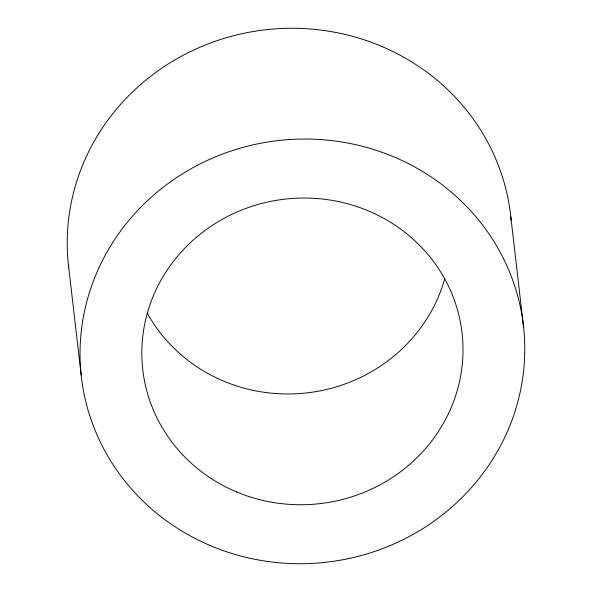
<?xml version="1.0" encoding="UTF-8"?>
<svg xmlns="http://www.w3.org/2000/svg" width="592" height="592" viewBox="0 0 592 592"><rect width="100%" height="100%" fill="white"/><g stroke="black" fill="none" stroke-linecap="round" stroke-linejoin="round"><path stroke-width="0.89" d="M510.822 216.879L523.639 327.657A222.503 212.202 -6.6 0 1 211.24 545.994A222.503 212.202 -6.6 0 1 172.339 180.508A222.503 212.202 -6.6 0 1 523.639 327.657M68.361 264.343L81.178 375.121M68.672 267.081A222.503 212.202 -6.6 0 1 267.614 29.548A222.503 212.202 -6.6 0 1 511.177 220.535M444.725 278.669A160.698 153.261 -6.6 0 1 307.248 392.851A160.698 153.261 -6.6 0 1 147.282 313.161M236.571 491.937A160.698 153.261 -6.6 0 0 462.189 334.243A160.698 153.261 -6.6 0 0 208.473 227.979A160.698 153.261 -6.6 0 0 236.571 491.937"/></g></svg>
